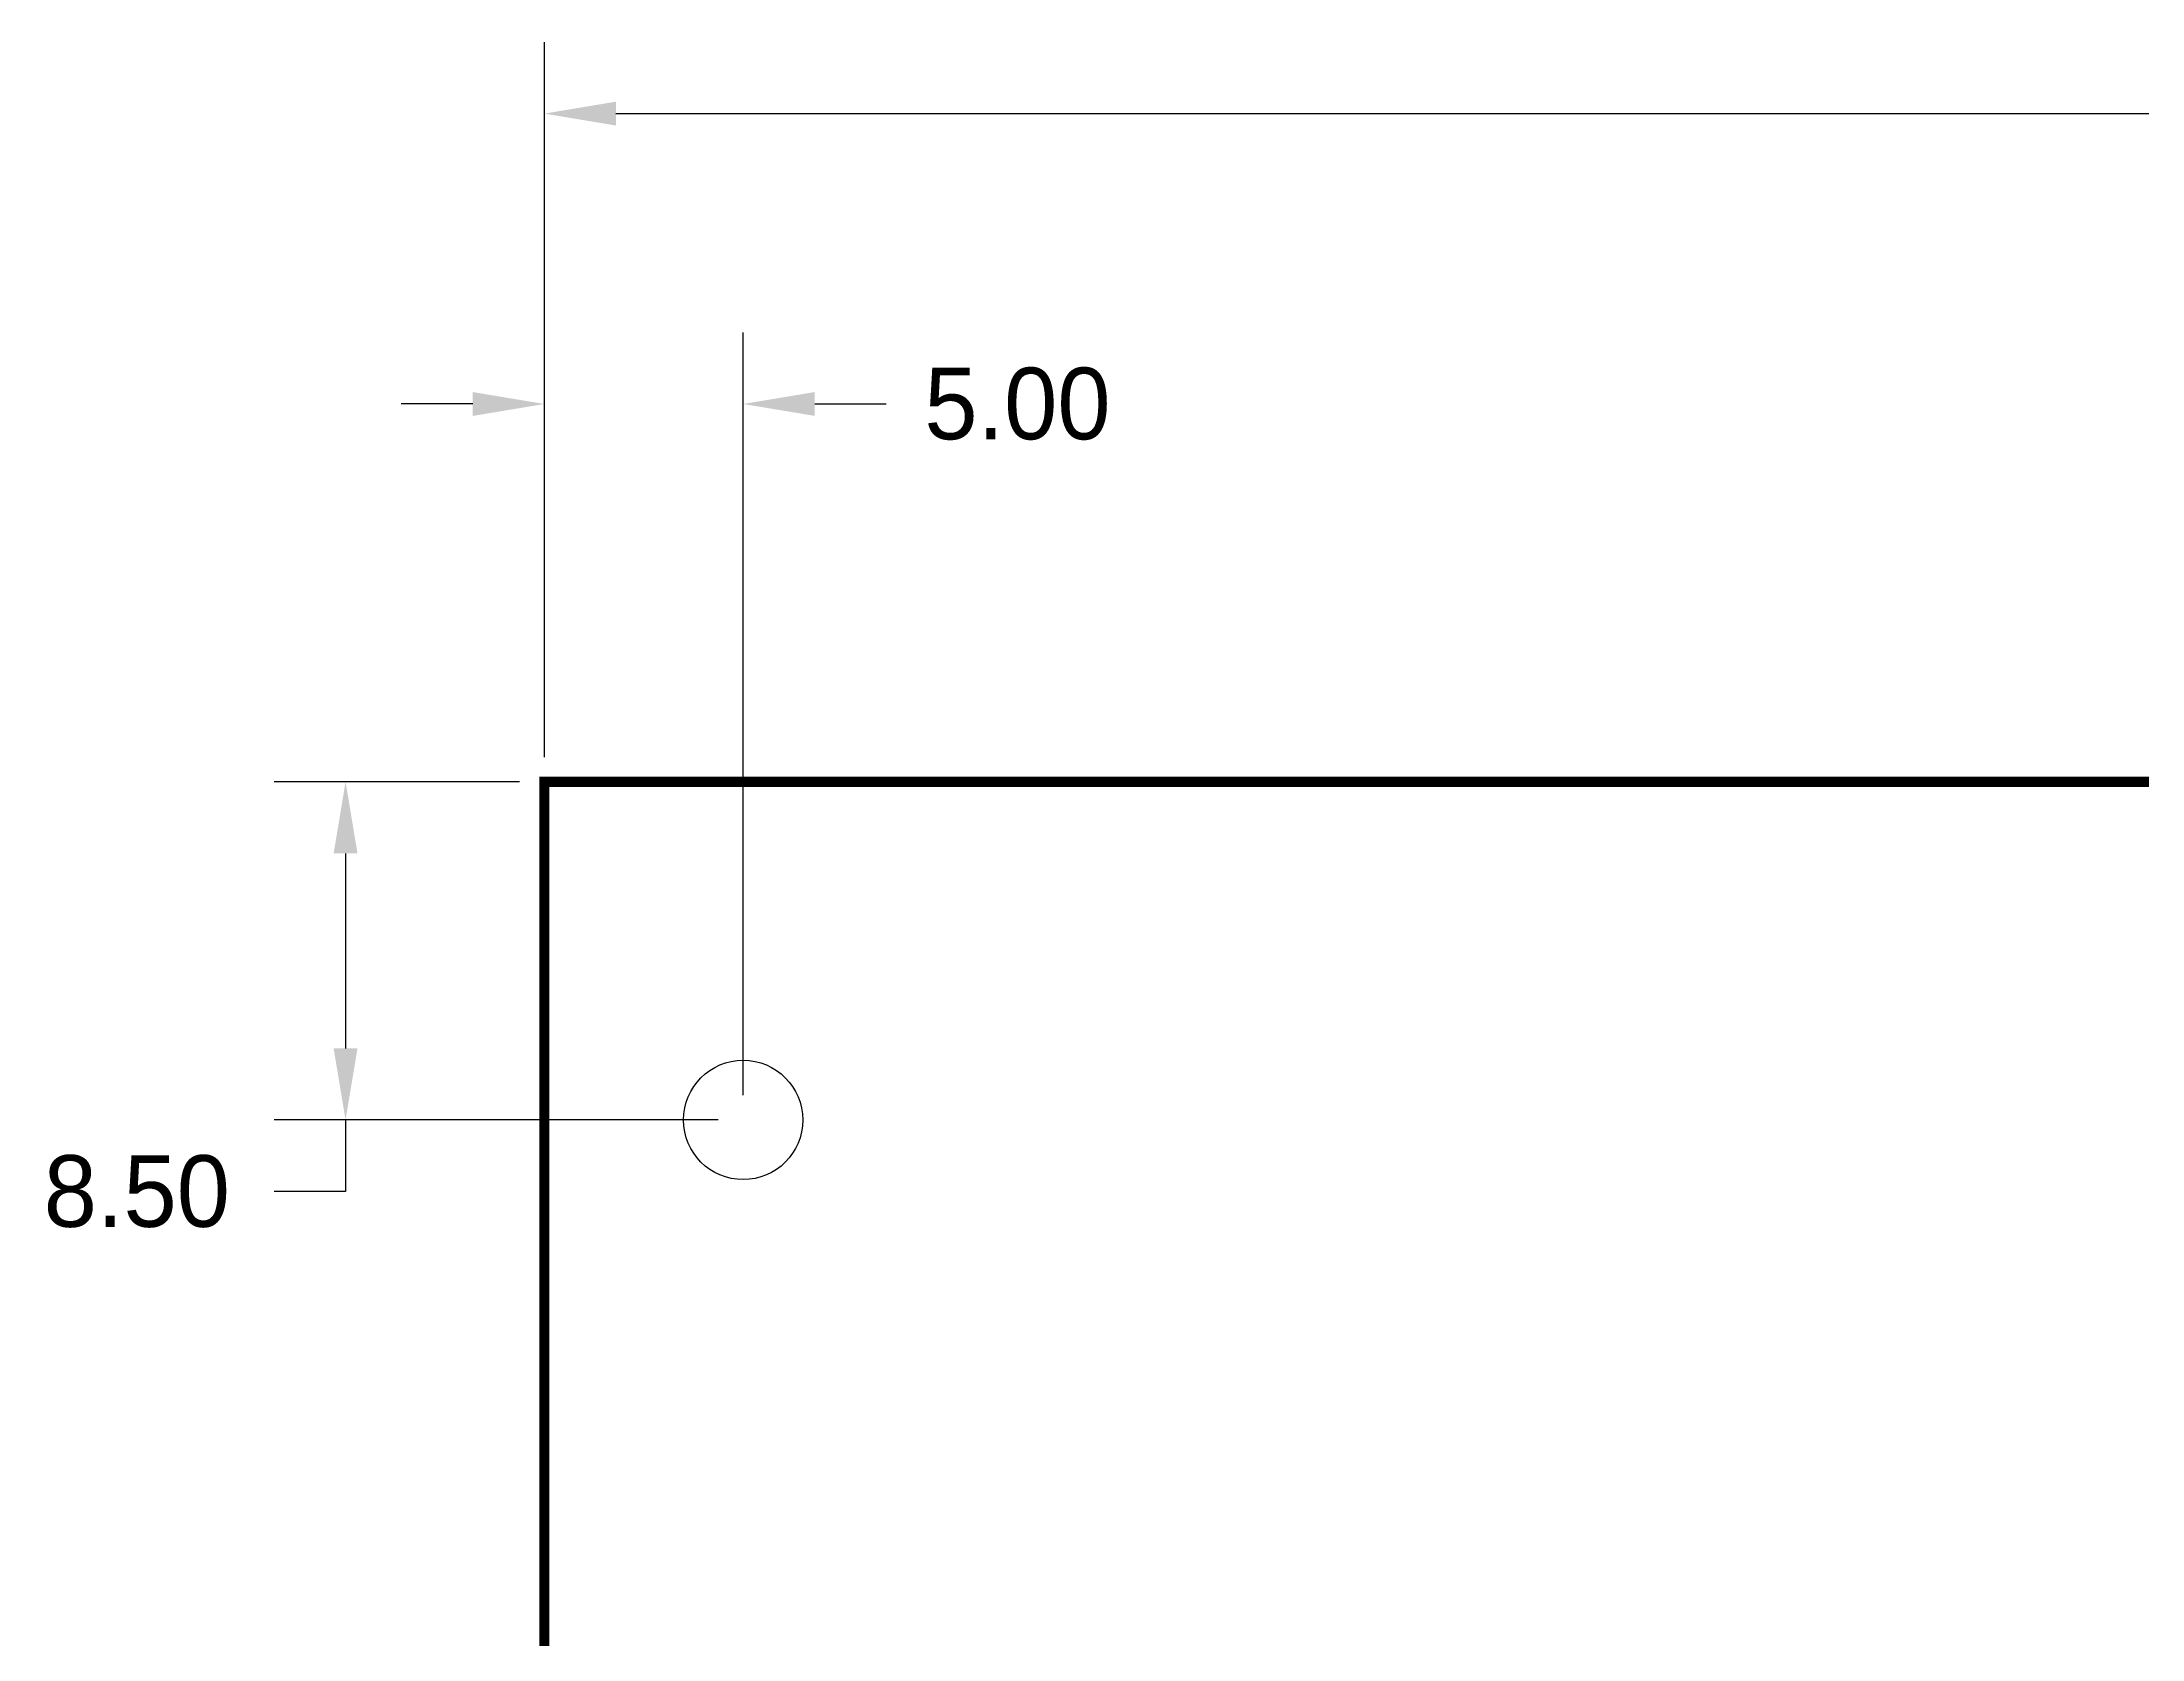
# Model space of a CAD drawing. Extents: x -8 to 204, y -7 to 174.
# Drawn here: x -7.6 to 45.2, y 124 to 164.1 of the extents above; entities that cross this region are included whole.
import ezdxf

# ---------------------------------------------------------------- set-up
doc = ezdxf.new("R2010")
doc.units = 0
doc.header["$MEASUREMENT"] = 0
doc.layers.get('0').update_dxf_attribs({"linetype": 'CONTINUOUS'})
doc.layers.get('Defpoints').update_dxf_attribs({"linetype": 'CONTINUOUS'})
doc.layers.add('BOARDOUTLINE', color=7, linetype='CONTINUOUS')
doc.dimstyles.new('Annotative', dxfattribs={"dimtxt": 0.18, "dimasz": 0.18, "dimexe": 0.18, "dimexo": 0.0625, "dimgap": 0.09, "dimtad": 0, "dimtih": 1, "dimtoh": 1, "dimzin": 0, "dimdsep": 46, "dimtxsty": 'Standard', "dimcen": 0.09, "dimadec": 0, "dimazin": 0, "dimtfac": 1, "dimtofl": 0, "dimtmove": 0, "dimatfit": 3, "dimfxl": 1, "dimtolj": 1, "dimtzin": 0, "dimarcsym": 0})

# ---------------------------------------------------------------- blocks, each defined once
blk = doc.blocks.new('ROUND_160')
blk.add_circle((0, 0), 1.5)
blk = doc.blocks.new('*D8')
at = {"color": 0, "linetype": 'Continuous', "lineweight": -2}
for p, q in [((5, 146.125), (5, 164.1)), ((181.53, 146.125), (181.53, 164.1)), ((6.8, 162.3), (94.3, 162.3)), ((179.73, 162.3), (104.5, 162.3))]:
    blk.add_line(p, q, dxfattribs=at)
at = {"color": 0, "linetype": 'Continuous'}
for points in [[(6.8, 162.6), (6.8, 162), (5, 162.3)], [(179.73, 162.6), (179.73, 162), (181.53, 162.3)]]:
    blk.add_solid(points, dxfattribs=at)
at = {"layer": 'Defpoints', "color": 0, "linetype": 'Continuous'}
for p in [(181.53, 162.3), (5, 145.5), (181.53, 145.5)]:
    blk.add_point(p, dxfattribs=at)
at = {"color": 0, "linetype": 'Continuous', "insert": (99.4, 162.3), "char_height": 1.8, "attachment_point": 5}
blk.add_mtext('\\A1;176.53', dxfattribs=at)
blk = doc.blocks.new('*D9')
at = {"color": 0, "linetype": 'Continuous', "lineweight": -2}
for p, q in [((5, 146.125), (5, 156.8)), ((10, 137.625), (10, 156.8)), ((3.2, 155), (1.4, 155)), ((11.8, 155), (13.6, 155))]:
    blk.add_line(p, q, dxfattribs=at)
at = {"color": 0, "linetype": 'Continuous'}
for points in [[(3.2, 155.3), (3.2, 154.7), (5, 155)], [(11.8, 155.3), (11.8, 154.7), (10, 155)]]:
    blk.add_solid(points, dxfattribs=at)
at = {"layer": 'Defpoints', "color": 0, "linetype": 'Continuous'}
for p in [(10, 155), (5, 145.5), (10, 137)]:
    blk.add_point(p, dxfattribs=at)
at = {"color": 0, "linetype": 'Continuous', "insert": (16.9, 155), "char_height": 1.8, "attachment_point": 5}
blk.add_mtext('\\A1;5.00', dxfattribs=at)
blk = doc.blocks.new('*D11')
at = {"color": 0, "linetype": 'Continuous', "lineweight": -2}
for p, q in [((4.375, 145.5), (-1.8, 145.5)), ((0, 143.7), (0, 138.8)), ((9.375, 137), (-1.8, 137)), ((0, 137), (0, 135.2)), ((0, 135.2), (-1.8, 135.2))]:
    blk.add_line(p, q, dxfattribs=at)
at = {"color": 0, "linetype": 'Continuous'}
for points in [[(-0.3, 143.7), (0.3, 143.7), (0, 145.5)], [(-0.3, 138.8), (0.3, 138.8), (0, 137)]]:
    blk.add_solid(points, dxfattribs=at)
at = {"layer": 'Defpoints', "color": 0, "linetype": 'Continuous'}
for p in [(5, 145.5), (0, 137), (10, 137)]:
    blk.add_point(p, dxfattribs=at)
at = {"color": 0, "linetype": 'Continuous', "insert": (-5.25, 135.2), "char_height": 1.8, "attachment_point": 5}
blk.add_mtext('\\A1;8.50', dxfattribs=at)

msp = doc.modelspace()

# ---------------------------------------------------------------- linework, layer by layer
at = {"layer": 'BOARDOUTLINE', "const_width": 0.254}
msp.add_lwpolyline([(5, 5), (181.53, 5), (181.53, 145.5), (67.5, 145.5), (23.5, 145.5), (5, 145.5), (5, 5)], dxfattribs=at)

# ---------------------------------------------------------------- block references
at = {"layer": 'BOARDOUTLINE'}
msp.add_blockref('ROUND_160', (10, 137), dxfattribs=at)

# ---------------------------------------------------------------- dimensions: what is measured, and where the dimension line sits
at = {"color": 1, "linetype": 'Continuous'}
dim = msp.add_linear_dim(base=(181.53, 162.3), p1=(5, 145.5), p2=(181.53, 145.5), dimstyle='Annotative', dxfattribs=at)
dim.commit()
dim.dimension.update_dxf_attribs({"geometry": '*D8', "text_midpoint": (99.4, 162.3), "dimtype": 160})
dim = msp.add_linear_dim(base=(10, 155), p1=(5, 145.5), p2=(10, 137), dimstyle='Annotative', dxfattribs=at)
dim.commit()
dim.dimension.update_dxf_attribs({"geometry": '*D9', "text_midpoint": (16.9, 155)})
dim = msp.add_linear_dim(base=(0, 137), p1=(5, 145.5), p2=(10, 137), angle=90, dimstyle='Annotative', dxfattribs=at)
dim.commit()
dim.dimension.update_dxf_attribs({"geometry": '*D11', "text_midpoint": (-5.25, 135.2)})

doc.saveas('drawing.dxf')
